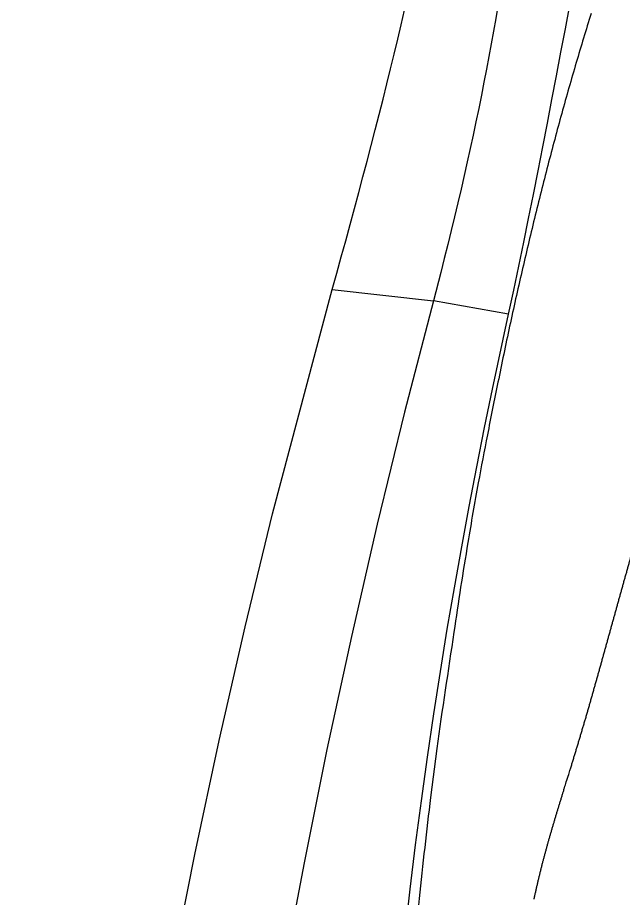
# Model space of a CAD drawing. Extents: x 528 to 612, y 649 to 778.
# Drawn here: x 535.026 to 536.234, y 698.791 to 700.548 of the extents above; entities that cross this region are included whole.
import ezdxf

# ---------------------------------------------------------------- set-up
doc = ezdxf.new("R2010")
doc.units = 0
doc.header["$MEASUREMENT"] = 0
doc.layers.add('1', color=4, linetype='Continuous')

# ---------------------------------------------------------------- blocks, each defined once
blk = doc.blocks.new('5S55RR1')
at = {"layer": '1', "color": 2, "linetype": 'Continuous'}
for points in [[(-71.7534, 95.1219), (-71.852, 95.121, 0.002482), (-71.9526, 95.1191, 0.00232), (-72.0551, 95.1163, 0.0023), (-72.1592, 95.1124, 0.002459)], [(-70.2594, 95.0149, 0.004934), (-70.3605, 95.0311, 0.004517), (-70.4647, 95.046, 0.004192), (-70.5714, 95.0595, 0.0038), (-70.6796, 95.0716, 0.003362), (-70.7884, 95.0823, 0.003392), (-70.8995, 95.0916, 0.003649), (-71.0132, 95.0996, 0.002782), (-71.1203, 95.1063, 0.001261), (-71.2171, 95.1116, 0.003397), (-71.3381, 95.1159, 0.005392), (-71.5192, 95.1193, 0.002749), (-71.7534, 95.1219, 0.001533)]]:
    blk.add_lwpolyline(points, format="xyb", dxfattribs=at)
at = {"layer": '1', "color": 3, "linetype": 'Continuous'}
for points in [[(-72.0254, 94.889, -0.001147), (-72.0188, 94.8885, -0.001131), (-72.0121, 94.888, -0.001112), (-72.0055, 94.8874, -0.001096), (-71.9988, 94.8868, -0.001078), (-71.9921, 94.8862, -0.001062), (-71.9854, 94.8856, -0.001043), (-71.9788, 94.8849, -0.001023), (-71.9721, 94.8842, -0.000996), (-71.9654, 94.8835, -0.000973), (-71.9587, 94.8827, -0.000946), (-71.9521, 94.882, -0.000923), (-71.9454, 94.8812, -0.000897), (-71.9387, 94.8803, -0.000872), (-71.932, 94.8795, -0.000844), (-71.9253, 94.8786, -0.000814), (-71.9186, 94.8777, -0.000776), (-71.9118, 94.8768, -0.000743), (-71.9051, 94.8759, -0.000706), (-71.8984, 94.8749, -0.000673), (-71.8917, 94.8739, -0.000637), (-71.8849, 94.8729, -0.000604), (-71.8782, 94.8719, -0.000566), (-71.8714, 94.8709, -0.000524), (-71.8647, 94.8698, -0.000468), (-71.8579, 94.8688, -0.000423), (-71.8511, 94.8677, -0.000376), (-71.8443, 94.8666, -0.000322), (-71.8376, 94.8655, -0.000254), (-71.8308, 94.8644, -0.00023), (-71.824, 94.8633, -0.000225), (-71.817, 94.8622, -0.00015), (-71.8104, 94.8611, -0.000025), (-71.8044, 94.8601, -0.000267), (-71.7967, 94.8589, -0.000525), (-71.7849, 94.8569, -0.00026), (-71.7694, 94.8543, -0.000134)], [(-71.7694, 94.8543), (-71.7615, 94.8529, 0.000274), (-71.7536, 94.8516, 0.000272), (-71.7458, 94.8503, 0.000274), (-71.7379, 94.849, 0.000283), (-71.7301, 94.8478, 0.00029), (-71.7222, 94.8465, 0.000296), (-71.7143, 94.8452, 0.000301), (-71.7065, 94.844, 0.000308), (-71.6986, 94.8427, 0.000314), (-71.6907, 94.8415, 0.00032), (-71.6829, 94.8403, 0.000326), (-71.675, 94.8391, 0.000332), (-71.6671, 94.8379, 0.000338), (-71.6593, 94.8367, 0.000347), (-71.6514, 94.8355, 0.000343), (-71.6435, 94.8343, 0.000328), (-71.6356, 94.8332, 0.000312), (-71.6277, 94.832, 0.000292), (-71.6199, 94.8309, 0.000275), (-71.612, 94.8297, 0.000256), (-71.6041, 94.8286, 0.000239), (-71.5962, 94.8275, 0.00022), (-71.5883, 94.8264, 0.000203), (-71.5805, 94.8253, 0.000184), (-71.5726, 94.8242, 0.000167), (-71.5647, 94.8231, 0.000148), (-71.5569, 94.822, 0.000131), (-71.549, 94.8209, 0.000111), (-71.5411, 94.8198, 0.000096), (-71.5333, 94.8188, 0.000082), (-71.5254, 94.8177, 0.00007), (-71.5176, 94.8166, 0.000059), (-71.5098, 94.8156, 0.000049), (-71.5019, 94.8145, 0.000037), (-71.4941, 94.8134, 0.000026), (-71.4863, 94.8124, 0.000014), (-71.4785, 94.8113, 0.000004), (-71.4707, 94.8102, -0.000008), (-71.4628, 94.8092, -0.000019), (-71.455, 94.8081, -0.000031), (-71.4472, 94.8071, -0.000042), (-71.4394, 94.806, -0.000054), (-71.4316, 94.8049, -0.000059), (-71.4238, 94.8039, -0.000057), (-71.4161, 94.8028, -0.000055), (-71.4083, 94.8017, -0.000053), (-71.4005, 94.8007, -0.000051), (-71.3927, 94.7996, -0.000049), (-71.3849, 94.7985, -0.000048), (-71.3772, 94.7975, -0.000045), (-71.3694, 94.7964, -0.000044), (-71.3616, 94.7953, -0.000042), (-71.3539, 94.7942, -0.00004), (-71.3461, 94.7932, -0.000037), (-71.3383, 94.7921, -0.000036), (-71.3306, 94.791, -0.000035), (-71.3228, 94.7899, -0.000035), (-71.3151, 94.7889, -0.000036)]]:
    blk.add_lwpolyline(points, format="xyb", dxfattribs=at)
blk = doc.blocks.new('2010JETSETTER')
at = {"layer": '1', "color": 3, "linetype": 'Continuous'}
for p in [(7.441, 29.6536), (7.7924, 29.6045)]:
    blk.add_line(p, (7.6426, 29.6312), dxfattribs=at)
for points in [[(7.7924, 29.6045), (7.8028, 29.6523), (7.8129, 29.7001), (7.8228, 29.7478), (7.8325, 29.7955), (7.8421, 29.8431), (7.8515, 29.8906), (7.8607, 29.9381), (7.8699, 29.9854), (7.8789, 30.0327), (7.888, 30.0798), (7.8969, 30.1269), (7.9059, 30.1738), (7.9148, 30.2206)], [(7.441, 29.6536), (7.4501, 29.6861), (7.4591, 29.7185), (7.468, 29.7508), (7.4767, 29.783), (7.4854, 29.8149), (7.4939, 29.8468), (7.5023, 29.8784), (7.5106, 29.9098), (7.5187, 29.941), (7.5267, 29.972), (7.5346, 30.0028), (7.5423, 30.0333), (7.5498, 30.0636), (7.5573, 30.0936), (7.5645, 30.1233), (7.5716, 30.1527), (7.5786, 30.1818), (7.5854, 30.2106)], [(7.7715, 30.2186), (7.7672, 30.1939), (7.7627, 30.1689), (7.7581, 30.1438), (7.7534, 30.1184), (7.7485, 30.0928), (7.7435, 30.067), (7.7383, 30.041), (7.733, 30.0147), (7.7275, 29.9883), (7.7218, 29.9617), (7.7161, 29.935), (7.7101, 29.908), (7.704, 29.8809), (7.6978, 29.8537), (7.6914, 29.8263), (7.6849, 29.7987), (7.6782, 29.7711), (7.6714, 29.7433), (7.6644, 29.7154), (7.6573, 29.6874), (7.6426, 29.6312)], [(6.815, 24.8246), (6.8137, 25.0574), (6.8154, 25.2902), (6.8203, 25.5229), (6.8283, 25.7555), (6.8393, 25.988), (6.8535, 26.2203), (6.8708, 26.4524), (6.8912, 26.6843), (6.9148, 26.916), (6.9415, 27.1475), (6.9713, 27.3787), (7.0042, 27.6094), (7.0403, 27.8397), (7.0795, 28.0694), (7.1218, 28.2984), (7.1672, 28.5267), (7.2158, 28.7541), (7.2674, 28.9806), (7.3222, 29.206), (7.441, 29.6536)], [(7.6426, 29.6312), (7.5853, 29.4089), (7.5308, 29.1856), (7.4792, 28.9613), (7.4305, 28.7362), (7.3848, 28.5102), (7.342, 28.2835), (7.3021, 28.0562), (7.2651, 27.8282), (7.2312, 27.5996), (7.2001, 27.3706), (7.1721, 27.1411), (7.1469, 26.9112), (7.1248, 26.6809), (7.1056, 26.4502), (7.0893, 26.2193), (7.076, 25.9882), (7.0657, 25.7568), (7.0583, 25.5253), (7.0539, 25.2937), (7.0524, 25.062), (7.0539, 24.8302)], [(7.5867, 28.3677), (7.5966, 28.4573), (7.6073, 28.5461), (7.6187, 28.6339), (7.6308, 28.7209), (7.6434, 28.8069), (7.6566, 28.8919), (7.6703, 28.9758), (7.6845, 29.0587), (7.6991, 29.1404), (7.714, 29.2209), (7.7293, 29.3002), (7.7448, 29.3783), (7.7605, 29.455), (7.7924, 29.6045)]]:
    blk.add_lwpolyline(points, dxfattribs=at)
at = {"layer": '1', "rotation": 82.24056503644876}
blk.add_blockref('5S55RR1', (111.5881, 86.9919), dxfattribs=at)

msp = doc.modelspace()

# ---------------------------------------------------------------- block references
at = {"layer": '1'}
msp.add_blockref('2010JETSETTER', (528.2128, 670.3522), dxfattribs=at)

doc.saveas('drawing.dxf')
